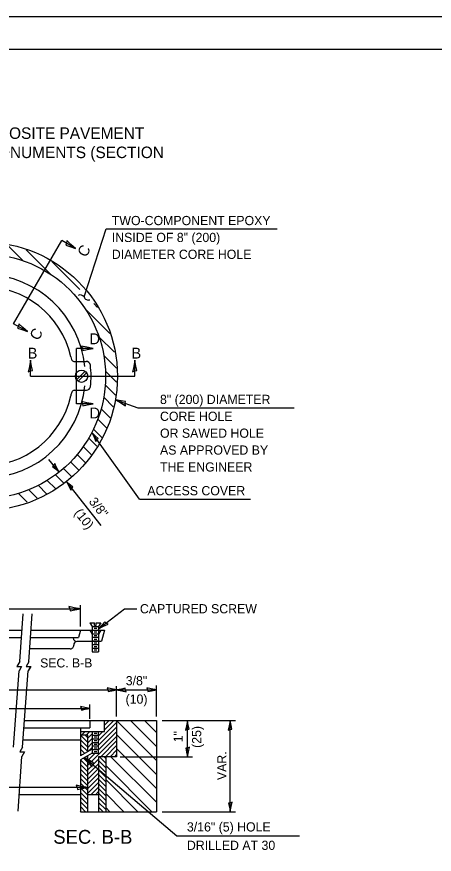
# Model space of a CAD drawing. Extents: x 99977 to 100657, y 99437 to 99877.
# Drawn here: x 100136.6 to 100265.8, y 99618 to 99877.2 of the extents above; entities that cross this region are included whole.
import ezdxf

# ---------------------------------------------------------------- set-up
doc = ezdxf.new("R2010")
doc.units = 0
for name, color, linetype in [('Design_EX_Roadway Dimensions', 7, 'Continuous'), ('Design_PR_Railroad Track', 7, 'Continuous'), ('Design_PR_Roadway Dimensions', 7, 'Continuous'), ('Design_PR_Roadway Notes', 7, 'Continuous'), ('Drainage_PR_Adjustment Items', 7, 'Continuous'), ('Level 43', 7, 'Continuous'), ('Level 8', 7, 'Continuous'), ('Removal_Items', 7, 'Continuous'), ('Sheets_50 Reference Boundary', 7, 'Continuous'), ('Sheets_General Details', 7, 'Continuous'), ('Sheets_Printer Plotting Border', 7, 'Continuous'), ('Topo_NonHighway Improvements', 7, 'Continuous')]:
    doc.layers.add(name, color=color, linetype=linetype)

msp = doc.modelspace()

# ---------------------------------------------------------------- linework, layer by layer
at = {"layer": 'Design_PR_Railroad Track'}
for p, q in [((100158.56, 99652.59), (100156.32, 99654.83)), ((100158.56, 99654.03), (100157.76, 99654.83)), ((100158.56, 99651.15), (100156.32, 99653.39)), ((100158.56, 99649.71), (100156.32, 99651.95)), ((100157.64, 99649.19), (100156.32, 99650.51)), ((100156.73, 99648.66), (100156.32, 99649.07)), ((100158.56, 99644.89), (100156.32, 99647.13)), ((100158.56, 99646.33), (100157.23, 99647.66)), ((100158.56, 99647.77), (100158.15, 99648.18)), ((100164.16, 99644.72), (100161.92, 99646.96)), ((100164.16, 99646.16), (100162.2, 99648.11)), ((100164.16, 99647.6), (100163.64, 99648.11)), ((100158.56, 99643.45), (100156.32, 99645.69)), ((100158.56, 99642.02), (100156.32, 99644.25)), ((100164.16, 99643.28), (100161.92, 99645.52)), ((100164.16, 99641.84), (100161.92, 99644.08)), ((100158.56, 99640.58), (100156.32, 99642.81)), ((100158.56, 99639.14), (100156.32, 99641.38)), ((100164.16, 99640.4), (100161.92, 99642.64)), ((100164.16, 99638.96), (100161.92, 99641.2)), ((100158.56, 99637.7), (100156.32, 99639.94)), ((100158.56, 99636.26), (100156.32, 99638.5)), ((100164.16, 99637.52), (100161.92, 99639.76)), ((100158.56, 99634.82), (100156.32, 99637.06)), ((100164.16, 99636.08), (100161.92, 99638.32)), ((100164.16, 99634.64), (100161.92, 99636.89)), ((100158.56, 99633.38), (100156.32, 99635.62)), ((100158.56, 99631.94), (100156.32, 99634.18)), ((100164.16, 99633.2), (100161.92, 99635.45)), ((100164.16, 99631.76), (100161.92, 99634.01)), ((100157.93, 99631.13), (100156.32, 99632.74)), ((100156.49, 99631.13), (100156.32, 99631.3)), ((100163.36, 99631.13), (100161.92, 99632.57))]:
    msp.add_line(p, q, dxfattribs=at)
at = {"layer": 'Design_PR_Roadway Notes'}
for p, q in [((100157.47, 99790.44), (100164.28, 99811.48)), ((100164.28, 99811.48), (100217.16, 99811.48)), ((100135.64, 99782.17), (100150.51, 99807.92)), ((100154.78, 99805.45), (100150.51, 99807.92)), ((100139.91, 99779.7), (100135.64, 99782.17)), ((100155.11, 99757.34), (100155.11, 99774.51)), ((100160.22, 99774.51), (100155.11, 99774.51)), ((100140.85, 99765.89), (100140.85, 99770.83)), ((100173.18, 99765.89), (100173.18, 99770.83)), ((100140.85, 99765.89), (100173.18, 99765.89)), ((100167.13, 99758.63), (100174.12, 99756.12)), ((100160.22, 99757.34), (100155.11, 99757.34)), ((100174.12, 99756.12), (100222.5, 99756.12)), ((100174.61, 99727.87), (100159.83, 99748.47)), ((100174.61, 99727.87), (100208.94, 99727.87)), ((100161.92, 99687.72), (100169.99, 99693.94)), ((100169.99, 99693.94), (100173.73, 99693.94)), ((100137.51, 99677.58), (100138.56, 99692.33)), ((100140.31, 99677.54), (100141.36, 99692.33)), ((100137.51, 99677.58), (100136.67, 99676.11)), ((100137.52, 99677.58), (100136.67, 99676.11)), ((100140.31, 99677.54), (100139.48, 99676.11)), ((100140.31, 99677.54), (100139.49, 99676.11)), ((100135.64, 99651.1), (100137.31, 99674.76)), ((100136.67, 99676.11), (100138.1, 99676.11)), ((100136.67, 99676.11), (100138.1, 99676.11)), ((100138.1, 99676.11), (100137.31, 99674.76)), ((100138.1, 99676.11), (100137.31, 99674.76)), ((100138.43, 99651.06), (100140.11, 99674.71)), ((100139.48, 99676.11), (100140.91, 99676.11)), ((100139.49, 99676.11), (100140.92, 99676.11)), ((100140.91, 99676.11), (100140.11, 99674.71)), ((100140.92, 99676.11), (100140.11, 99674.71)), ((100138.43, 99651.06), (100137.61, 99649.64)), ((100137.61, 99649.64), (100139.05, 99649.64)), ((100139.05, 99649.64), (100138.23, 99648.23)), ((100137.03, 99631.34), (100138.23, 99648.23)), ((100186.15, 99623.57), (100157.57, 99647.85)), ((100224.06, 99623.57), (100186.15, 99623.57))]:
    msp.add_line(p, q, dxfattribs=at)
for points in [[(100152.07, 99807.88), (100151.98, 99807.14), (100151.75, 99806.52), (100153.08, 99806.07), (100154.78, 99805.45), (100153.31, 99806.7)], [(100137.2, 99782.13), (100137.11, 99781.39), (100136.88, 99780.77), (100138.22, 99780.32), (100139.91, 99779.7), (100138.44, 99780.95)], [(100156.66, 99775.26), (100156.95, 99774.57), (100157.06, 99773.92), (100158.44, 99774.2), (100160.22, 99774.51), (100158.32, 99774.86)], [(100140.11, 99767.27), (100140.79, 99767.56), (100141.45, 99767.67), (100141.16, 99769.05), (100140.85, 99770.83), (100140.51, 99768.93)], [(100172.43, 99767.27), (100173.12, 99767.56), (100173.77, 99767.67), (100173.49, 99769.05), (100173.18, 99770.83), (100172.83, 99768.93)], [(100156.66, 99758.09), (100156.95, 99757.4), (100157.06, 99756.75), (100158.44, 99757.03), (100160.22, 99757.34), (100158.32, 99757.69)], [(100170.23, 99756.72), (100170.19, 99757.47), (100170.3, 99758.12), (100168.91, 99758.32), (100167.13, 99758.63), (100168.8, 99757.66)], [(100161.06, 99745.69), (100161.38, 99746.22), (100161.77, 99746.62), (100160.91, 99747.41), (100159.83, 99748.47), (100160.52, 99747.01)], [(100164.92, 99689.17), (100164.33, 99689.5), (100163.88, 99689.92), (100163.04, 99688.94), (100161.92, 99687.72), (100163.49, 99688.53)], [(100159.8, 99644.98), (100160.02, 99645.68), (100160.36, 99646.26), (100159.12, 99646.93), (100157.57, 99647.85), (100158.79, 99646.36)]]:
    msp.add_lwpolyline(points, close=True, dxfattribs=at)
for centre, radius, start, end in [((100156.3, 99789.68), 1.39, 32.7161, 121.5072), ((100158.7, 99790.74), 1.26, 193.8375, 294.6634)]:
    msp.add_arc(centre, radius, start, end, dxfattribs=at)
at = {"layer": 'Drainage_PR_Adjustment Items'}
for p, q in [((100179.83, 99646.99), (100167.52, 99659.31)), ((100179.83, 99651.31), (100171.84, 99659.31)), ((100179.83, 99655.63), (100176.16, 99659.31)), ((100179.83, 99642.67), (100167.52, 99654.99)), ((100179.83, 99638.35), (100167.52, 99650.67)), ((100179.83, 99634.03), (100165.76, 99648.11)), ((100178.42, 99631.13), (100164.16, 99645.39)), ((100174.1, 99631.13), (100164.16, 99641.07)), ((100169.78, 99631.13), (100164.16, 99636.75)), ((100165.46, 99631.13), (100164.16, 99632.43))]:
    msp.add_line(p, q, dxfattribs=at)
for points in [[(100138.48, 99801.7), (100133.66, 99806.53)], [(100146.91, 99797.59), (100139.48, 99805.02)], [(100156.12, 99792.7), (100147.52, 99801.3)], [(100165.37, 99779.14), (100157.94, 99786.56)], [(100161.64, 99787.19), (100160.43, 99788.39)], [(100166.88, 99773.31), (100162.05, 99778.14)], [(100167.47, 99768.39), (100163.53, 99772.33)], [(100167.51, 99764.04), (100164.05, 99767.5)], [(100167.14, 99760.09), (100163.99, 99763.24)], [(100166.46, 99756.46), (100163.52, 99759.39)], [(100165.51, 99753.08), (100162.73, 99755.86)], [(100164.34, 99749.93), (100161.67, 99752.6)], [(100162.97, 99746.99), (100160.38, 99749.57)], [(100161.41, 99744.23), (100158.89, 99746.75)], [(100159.68, 99741.64), (100157.19, 99744.12)], [(100157.78, 99739.22), (100155.32, 99741.67)], [(100153.5, 99734.86), (100151.05, 99737.31)], [(100155.72, 99736.96), (100153.27, 99739.41)], [(100151.12, 99732.92), (100148.64, 99735.39)], [(100145.86, 99729.54), (100143.29, 99732.11)], [(100148.58, 99731.14), (100146.07, 99733.66)], [(100139.87, 99726.9), (100137.12, 99729.64)], [(100142.96, 99728.12), (100140.32, 99730.77)]]:
    msp.add_lwpolyline(points, dxfattribs=at)
at = {"layer": 'Level 43'}
for p, q in [((100149.7, 99736.2), (100146.56, 99740.18)), ((100162.73, 99719.71), (100151.97, 99733.33)), ((100092.71, 99693.88), (100156.32, 99693.88)), ((100156.32, 99688.47), (100156.32, 99695)), ((100167.52, 99660.54), (100167.52, 99669.95)), ((100179.83, 99660.59), (100179.83, 99670.15)), ((100084.26, 99668.83), (100167.52, 99668.83)), ((100167.52, 99668.83), (100179.83, 99668.83)), ((100092.77, 99663.08), (100159.26, 99663.08)), ((100159.26, 99659.85), (100159.26, 99664.26)), ((100181.66, 99659.31), (100204.33, 99659.31)), ((100189.43, 99648.11), (100189.43, 99659.31)), ((100202.66, 99631.13), (100202.66, 99659.31)), ((100168.59, 99648.11), (100190.98, 99648.11)), ((100158.56, 99638.59), (100093.22, 99638.59)), ((100181.66, 99631.13), (100204.33, 99631.13))]:
    msp.add_line(p, q, dxfattribs=at)
for points in [[(100148.35, 99738.91), (100148.05, 99738.37), (100147.68, 99737.96), (100148.58, 99737.21), (100149.7, 99736.2), (100148.95, 99737.62)], [(100153.32, 99730.62), (100153.62, 99731.16), (100153.99, 99731.58), (100153.09, 99732.33), (100151.97, 99733.33), (100152.72, 99731.91)], [(100152.76, 99694.62), (100153.05, 99693.94), (100153.16, 99693.28), (100154.54, 99693.57), (100156.32, 99693.88), (100154.42, 99694.22)], [(100164.55, 99669.45), (100164.79, 99668.88), (100164.88, 99668.33), (100166.03, 99668.57), (100167.52, 99668.83), (100165.93, 99669.11)], [(100170.49, 99668.21), (100170.24, 99668.78), (100170.15, 99669.32), (100169, 99669.08), (100167.52, 99668.83), (100169.1, 99668.54)], [(100176.87, 99669.45), (100177.11, 99668.88), (100177.2, 99668.33), (100178.35, 99668.57), (100179.83, 99668.83), (100178.25, 99669.11)], [(100156.29, 99663.7), (100156.53, 99663.13), (100156.62, 99662.58), (100157.77, 99662.82), (100159.26, 99663.08), (100157.67, 99663.36)], [(100188.81, 99656.34), (100189.38, 99656.58), (100189.92, 99656.67), (100189.68, 99657.82), (100189.43, 99659.31), (100189.14, 99657.72)], [(100202.04, 99656.34), (100202.61, 99656.58), (100203.16, 99656.67), (100202.92, 99657.82), (100202.66, 99659.31), (100202.37, 99657.72)], [(100190.05, 99651.08), (100189.48, 99650.84), (100188.93, 99650.75), (100189.17, 99649.6), (100189.43, 99648.11), (100189.72, 99649.7)], [(100155, 99639.34), (100155.29, 99638.65), (100155.4, 99638), (100156.78, 99638.28), (100158.56, 99638.59), (100156.66, 99638.94)], [(100203.28, 99634.1), (100202.71, 99633.85), (100202.17, 99633.76), (100202.41, 99632.61), (100202.66, 99631.13), (100202.95, 99632.71)]]:
    msp.add_lwpolyline(points, close=True, dxfattribs=at)
at = {"layer": 'Level 8'}
for p, q in [((100154.3, 99770.5), (100158.05, 99770.49)), ((100155.13, 99764.8), (100157.77, 99767.44)), ((100155.58, 99764.35), (100158.22, 99766.99)), ((100154.38, 99761.57), (100158.15, 99761.57)), ((100159.26, 99689.58), (100159.96, 99688.46)), ((100159.26, 99689.58), (100160.66, 99689.58)), ((100159.96, 99688.46), (100159.96, 99680.62)), ((100159.96, 99688.46), (100161.92, 99688.46)), ((100160.52, 99687.9), (100161.36, 99687.9)), ((100160.66, 99688.74), (100160.66, 99689.58)), ((100160.66, 99688.74), (100161.22, 99688.74)), ((100161.21, 99689.58), (100162.62, 99689.58)), ((100161.22, 99688.74), (100161.22, 99689.58)), ((100162.62, 99689.58), (100161.92, 99688.46)), ((100161.92, 99688.46), (100161.92, 99680.62)), ((100128.64, 99685.07), (100138.03, 99685.07)), ((100129.25, 99687.3), (100138.2, 99687.3)), ((100140.84, 99685.07), (100155.72, 99685.07)), ((100141, 99687.3), (100163.74, 99687.3)), ((100156.32, 99687.3), (100155.72, 99685.07)), ((100159.26, 99687.31), (100159.96, 99686.12)), ((100159.96, 99687.34), (100161.92, 99687.34)), ((100159.96, 99686.22), (100161.92, 99686.22)), ((100159.96, 99686.12), (100159.96, 99683.98)), ((100159.96, 99685.1), (100161.92, 99685.1)), ((100160.52, 99686.78), (100161.36, 99686.78)), ((100160.52, 99685.66), (100161.36, 99685.66)), ((100162.62, 99687.31), (100161.92, 99686.1)), ((100161.92, 99686.1), (100161.92, 99683.94)), ((100163.74, 99687.3), (100162.84, 99683.94)), ((100155.22, 99683.94), (100162.84, 99683.94)), ((100159.96, 99683.98), (100161.92, 99683.98)), ((100159.96, 99682.86), (100161.92, 99682.86)), ((100160.52, 99684.54), (100161.36, 99684.54)), ((100160.52, 99683.42), (100161.36, 99683.42)), ((100153.18, 99681.55), (100140.6, 99681.55)), ((100159.96, 99681.74), (100161.92, 99681.74)), ((100159.96, 99680.62), (100161.92, 99680.62)), ((100160.52, 99682.29), (100161.36, 99682.29)), ((100160.52, 99681.18), (100161.36, 99681.18)), ((100139.02, 99659.31), (100163.74, 99659.31)), ((100159.26, 99659.31), (100159.26, 99657.07)), ((100163.74, 99655.95), (100163.74, 99659.31)), ((100163.74, 99659.31), (100167.52, 99659.31)), ((100167.52, 99659.31), (100167.52, 99648.11)), ((100167.52, 99659.31), (100179.83, 99659.31)), ((100179.83, 99659.31), (100179.83, 99631.13)), ((100138.86, 99657.07), (100159.26, 99657.07)), ((100156.32, 99657.07), (100156.32, 99654.83)), ((100156.32, 99655.95), (100159.96, 99655.95)), ((100158.56, 99654.83), (100156.32, 99654.83)), ((100156.32, 99654.83), (100156.32, 99648.42)), ((100158.56, 99649.71), (100158.56, 99654.83)), ((100159.96, 99655.95), (100161.92, 99655.95)), ((100159.96, 99655.95), (100159.96, 99649.23)), ((100159.96, 99654.83), (100161.92, 99654.83)), ((100160.52, 99655.39), (100161.36, 99655.39)), ((100160.52, 99654.27), (100161.36, 99654.27)), ((100161.92, 99649.23), (100161.92, 99655.95)), ((100161.92, 99655.95), (100163.74, 99655.95)), ((100156.32, 99653.27), (100138.59, 99653.27)), ((100159.96, 99653.71), (100161.92, 99653.71)), ((100159.96, 99652.59), (100161.92, 99652.59)), ((100159.96, 99651.47), (100161.92, 99651.47)), ((100160.52, 99653.15), (100161.36, 99653.15)), ((100160.52, 99652.03), (100161.36, 99652.03)), ((100159.96, 99650.53), (100156.32, 99648.42)), ((100159.96, 99649.23), (100156.32, 99647.13)), ((100159.96, 99650.35), (100161.92, 99650.35)), ((100159.96, 99649.23), (100161.92, 99649.23)), ((100160.52, 99650.91), (100161.36, 99650.91)), ((100160.52, 99649.79), (100161.36, 99649.79)), ((100156.32, 99647.13), (100156.32, 99631.13)), ((100158.56, 99631.13), (100158.56, 99648.42)), ((100167.52, 99648.11), (100161.92, 99648.11)), ((100161.92, 99648.11), (100161.92, 99631.13)), ((100164.16, 99648.11), (100164.16, 99631.13)), ((100156.32, 99636.35), (100137.39, 99636.35)), ((100161.92, 99636.35), (100158.56, 99636.35)), ((100156.32, 99631.13), (100179.83, 99631.13))]:
    msp.add_line(p, q, dxfattribs=at)
for centre, radius in [((100126.24, 99765.89), 41.54), ((100126.24, 99765.89), 37.84), ((100156.67, 99765.89), 1.89)]:
    msp.add_circle(centre, radius, dxfattribs=at)
for centre, radius, start, end in [((100126.24, 99765.89), 27.75, 12.5212, 169.4149), ((100156.58, 99772.32), 3.28, 187.2836, 202.0113), ((100154.41, 99771.4), 0.915, 199.5912, 263.3489), ((100158.14, 99769.23), 1.26, 6.7359, 94.4598), ((100131.53, 99765.99), 28.07, 353.2142, 6.9988), ((100126.24, 99765.89), 27.75, 190.4439, 347.4831), ((100156.58, 99759.46), 3.28, 153.2826, 172.7163), ((100154.6, 99760.6), 1, 102.5418, 160.2504), ((100158.15, 99762.83), 1.26, 268.7359, 352.8607), ((100153.24, 99682.54), 1, 266.3929, 7.5012), ((100155.22, 99684.9), 1.12, 180, 270), ((100155.26, 99682.75), 1.04, 92.6767, 184.1014)]:
    msp.add_arc(centre, radius, start, end, dxfattribs=at)
at = {"layer": 'Removal_Items'}
for p, q in [((100163.74, 99659.31), (100163.74, 99659.31)), ((100163.74, 99657.87), (100165.18, 99659.31)), ((100163.74, 99656.43), (100166.62, 99659.31)), ((100161.92, 99653.17), (100167.52, 99658.77)), ((100161.92, 99651.73), (100167.52, 99657.33)), ((100156.32, 99655.95), (100156.32, 99655.95)), ((100156.64, 99654.83), (100157.76, 99655.95)), ((100158.08, 99654.83), (100159.2, 99655.95)), ((100158.56, 99653.87), (100159.96, 99655.27)), ((100158.56, 99645.49), (100167.52, 99654.45)), ((100161.92, 99654.61), (100163.26, 99655.95)), ((100161.92, 99650.29), (100167.52, 99655.89)), ((100158.56, 99652.43), (100159.96, 99653.83)), ((100158.56, 99650.99), (100159.96, 99652.39)), ((100162.62, 99648.11), (100167.52, 99653.01)), ((100164.06, 99648.11), (100167.52, 99651.57)), ((100158.56, 99646.93), (100160.86, 99649.23)), ((100158.95, 99649.94), (100159.96, 99650.95)), ((100165.5, 99648.11), (100167.52, 99650.13)), ((100158.56, 99648.37), (100158.68, 99648.49)), ((100158.56, 99644.05), (100161.92, 99647.41)), ((100166.94, 99648.11), (100167.52, 99648.69)), ((100158.56, 99642.61), (100161.92, 99645.97)), ((100158.56, 99641.17), (100161.92, 99644.53)), ((100158.56, 99639.73), (100161.92, 99643.09)), ((100158.56, 99638.3), (100161.92, 99641.65)), ((100158.56, 99636.86), (100161.92, 99640.21)), ((100159.5, 99636.35), (100161.92, 99638.77)), ((100160.93, 99636.35), (100161.92, 99637.33))]:
    msp.add_line(p, q, dxfattribs=at)
at = {"layer": 'Sheets_50 Reference Boundary'}
msp.add_lwpolyline([(100016.67, 99867.16), (100646.67, 99867.16), (100646.67, 99467.17), (100016.67, 99467.17)], close=True, dxfattribs=at)
at = {"layer": 'Sheets_General Details'}
msp.add_line((100656.67, 99877.17), (99976.67, 99877.17), dxfattribs=at)
msp.add_lwpolyline([(100016.67, 99867.17), (100646.67, 99867.17), (100646.67, 99447.17), (100016.67, 99447.17)], close=True, dxfattribs=at)
at = {"layer": 'Sheets_Printer Plotting Border'}
msp.add_lwpolyline([(99976.67, 99437.17), (100656.67, 99437.17), (100656.67, 99877.17), (99976.67, 99877.17)], close=True, dxfattribs=at)
at = {"layer": 'Topo_NonHighway Improvements'}
for start, end in [(5.4486, 171.7934), (188.1036, 354.535)]:
    msp.add_arc((100126.24, 99765.89), 31.54, start, end, dxfattribs=at)

# ---------------------------------------------------------------- texts
at = {"layer": 'Design_EX_Roadway Dimensions'}
for s, p in [('TO BE INSTALLED IN RIGID OR COMPOSITE PAVEMENT', (100047.94, 99839.36)), ('FOR PRESERVING LAND SURVEY MONUMENTS (SECTION', (100047.94, 99833.42))]:
    msp.add_text(s, height=3.5625, dxfattribs=at).set_placement(p)
at = {"layer": 'Design_PR_Roadway Dimensions'}
for s, rotation, p in [('3/8"', 308.3125, (100158.76, 99727.04)), ('(10)', 308.3125, (100154.25, 99723.55)), ('(25)', 90, (100193.7, 99650.88)), ('1"', 90, (100188, 99652.6)), ('VAR.', 90, (100201.48, 99640.91))]:
    msp.add_text(s, height=2.85, rotation=rotation, dxfattribs=at).set_placement(p)
for s, p in [('3/8"', (100170.34, 99670.25)), ('(10)', (100170.29, 99664.55))]:
    msp.add_text(s, height=2.85, dxfattribs=at).set_placement(p)
at = {"layer": 'Design_PR_Roadway Notes'}
for s, height, p in [('TWO-COMPONENT EPOXY', 2.85, (100166.03, 99812.67)), ('INSIDE OF 8" (200)', 2.85, (100166.03, 99807.44)), ('DIAMETER CORE HOLE', 2.85, (100166.03, 99802.22)), ('D', 3.36, (100159.12, 99775.81)), ('B', 3.36, (100139.98, 99771.37)), ('B', 3.36, (100172.11, 99771.37)), ('8" (200) DIAMETER', 2.85, (100180.94, 99757.31)), ('D', 3.36, (100159.15, 99752.84)), ('CORE HOLE', 2.85, (100180.94, 99752.08)), ('OR SAWED HOLE', 2.85, (100180.94, 99746.86)), ('AS APPROVED BY', 2.85, (100180.94, 99741.63)), ('THE ENGINEER', 2.85, (100180.94, 99736.41)), ('ACCESS COVER', 2.85, (100177.02, 99729.06)), ('CAPTURED SCREW', 2.85, (100174.72, 99692.52)), ('SEC. B-B', 2.821, (100143.86, 99675.77)), ('3/16" (5) HOLE', 2.85, (100189.27, 99625)), ('SEC. B-B', 4.275, (100147.92, 99621.2)), ('DRILLED AT 30', 2.85, (100189.27, 99619.3))]:
    msp.add_text(s, height=height, dxfattribs=at).set_placement(p)
for rotation, p in [(60.0212, (100158.03, 99802.48)), (59.9965, (100143.26, 99776.7))]:
    msp.add_text('C', height=3.36, rotation=rotation, dxfattribs=at).set_placement(p)

doc.saveas('drawing.dxf')
